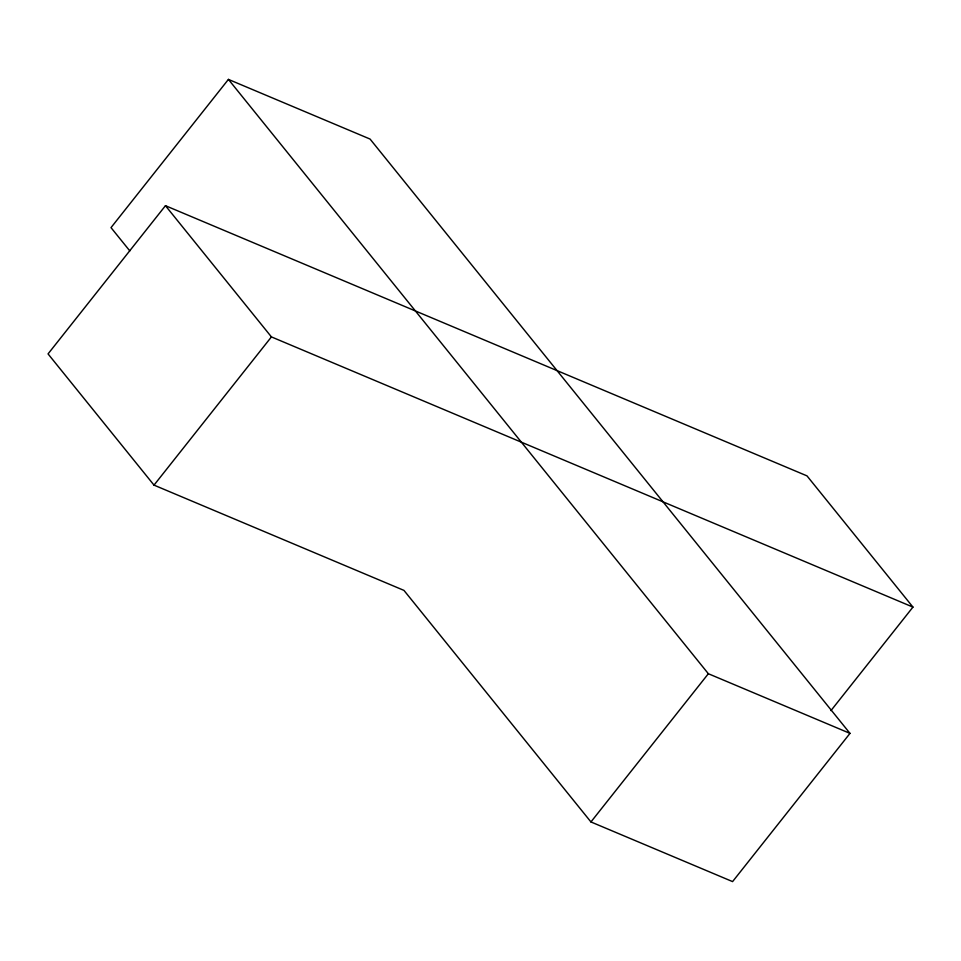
<?xml version="1.0" encoding="UTF-8"?>
<svg xmlns="http://www.w3.org/2000/svg" width="961" height="961" viewBox="0 0 961 961"><rect width="100%" height="100%" fill="white"/><g stroke="black" fill="none" stroke-linecap="round" stroke-linejoin="round"><path stroke-width="1.44" d="M830.953 710.611L912.95 607.1L806.988 475.875L165.46 205.69L48.05 353.9L154.012 485.125L403.956 590.39L590.943 821.943L732.582 881.597L849.992 733.375L370.057 139.057L228.418 79.403L111.008 227.625L129.807 250.893M154.012 485.125L271.422 336.903L912.95 607.1M590.943 821.943L708.353 673.721L849.992 733.375M228.418 79.403L708.353 673.721M165.46 205.69L271.422 336.903"/></g></svg>
